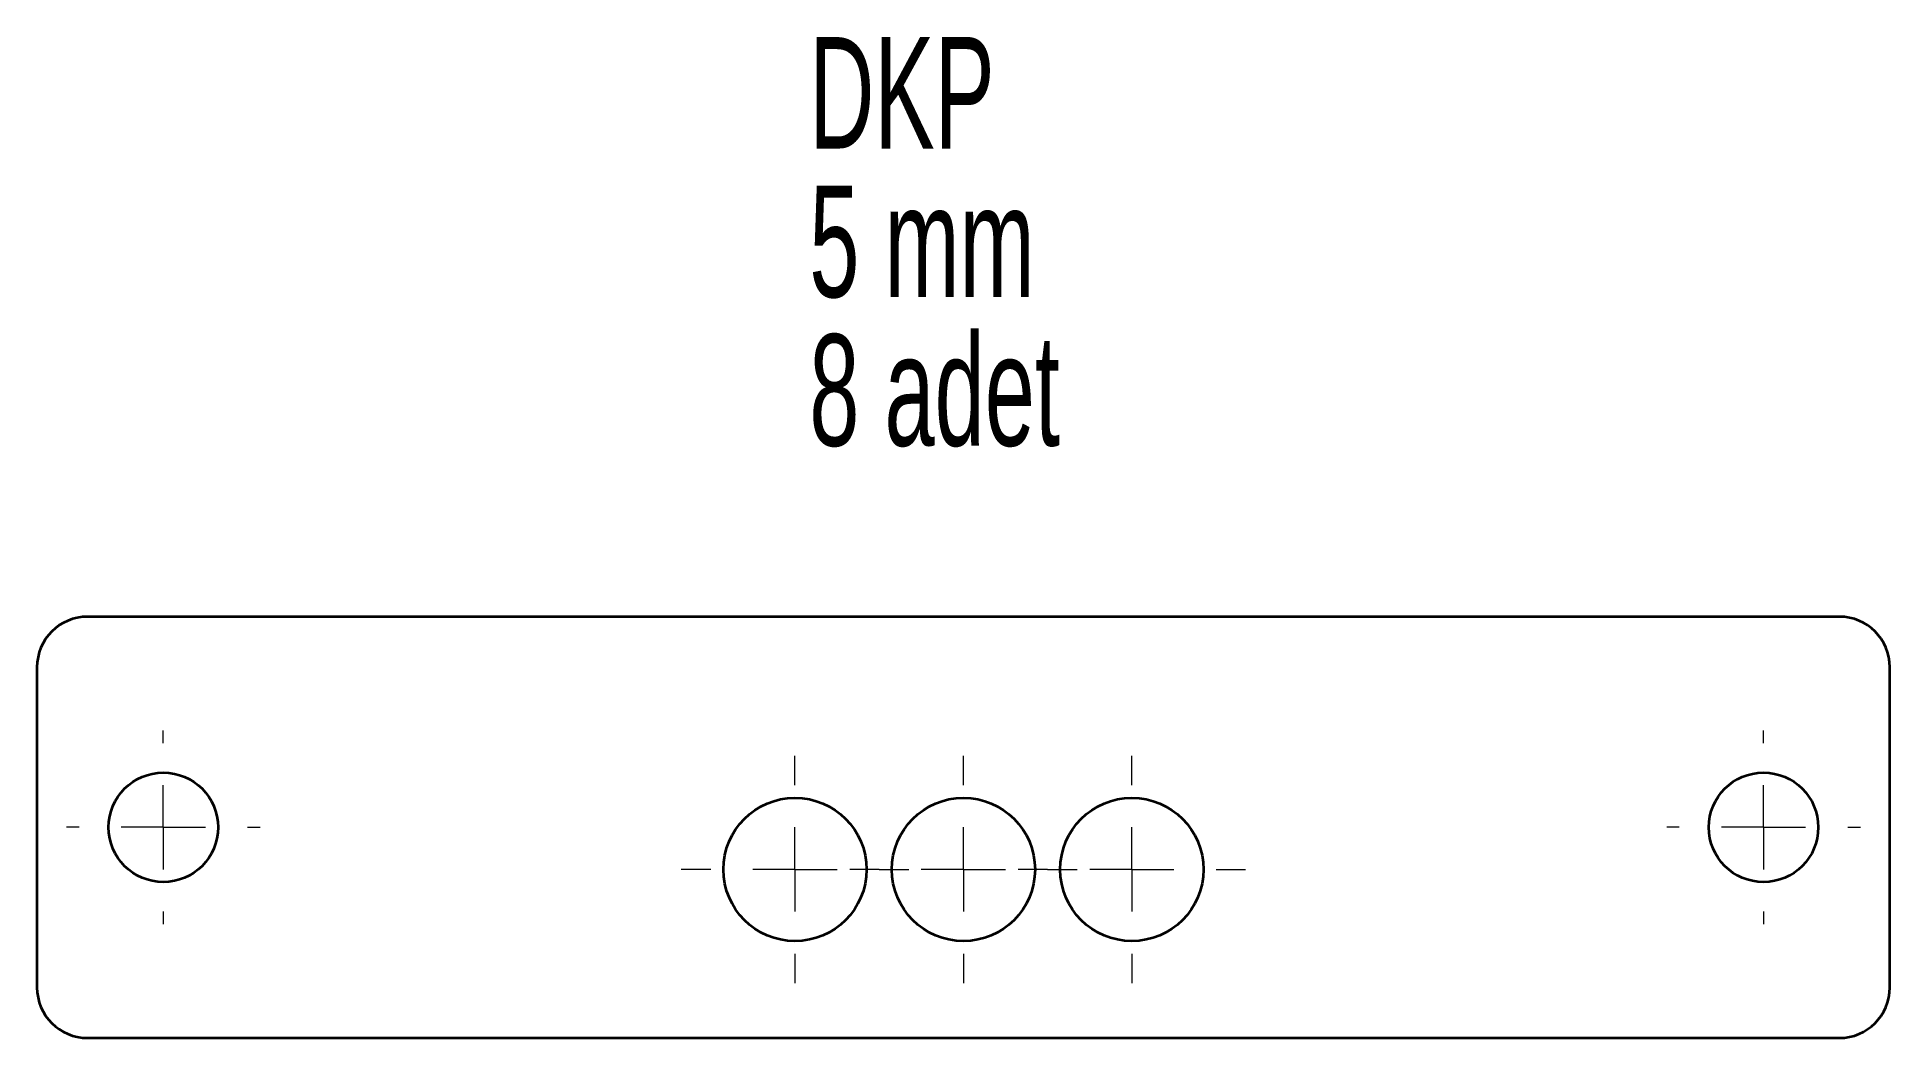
# Model space of a CAD drawing. Header units: millimetres. Extents: x 82 to 192, y 228 to 288.
import ezdxf

# ---------------------------------------------------------------- set-up
doc = ezdxf.new("R2010")
doc.units = ezdxf.units.MM
doc.styles.add('SLDTEXTSTYLE0', font='TXT', dxfattribs={"width": 0.605})

# ---------------------------------------------------------------- blocks, each defined once
blk = doc.blocks.new('SW_NOTE_0')
at = {"color": 0, "linetype": 'Continuous', "lineweight": 0, "char_height": 6.615, "attachment_point": 1, "style": 'SLDTEXTSTYLE0'}
for s, insert in [('DKP', (0, 8.53)), ('5 mm', (0, -0.29)), ('8 adet', (0, -9.11))]:
    blk.add_mtext(s, dxfattribs=dict(at, insert=insert))
blk = doc.blocks.new('SW_CENTERMARKSYMBOL_0')
at = {"color": 0, "linetype": 'Continuous', "lineweight": 18}
for p, q in [((0, 5), (0, 6.75)), ((0, 0), (0, 2.5)), ((-5, 0), (-6.75, 0)), ((0, 0), (-2.5, 0)), ((0, 0), (0, -2.5)), ((0, 0), (2.5, 0)), ((5, 0), (6.75, 0)), ((0, -5), (0, -6.75))]:
    blk.add_line(p, q, dxfattribs=at)
blk = doc.blocks.new('SW_CENTERMARKSYMBOL_1')
at = {"color": 0, "linetype": 'Continuous', "lineweight": 18}
for p, q in [((0, 5), (0, 6.75)), ((0, 0), (0, 2.5)), ((-5, 0), (-6.75, 0)), ((0, 0), (-2.5, 0)), ((0, 0), (0, -2.5)), ((0, 0), (2.5, 0)), ((5, 0), (6.75, 0)), ((0, -5), (0, -6.75))]:
    blk.add_line(p, q, dxfattribs=at)
blk = doc.blocks.new('SW_CENTERMARKSYMBOL_2')
at = {"color": 0, "linetype": 'Continuous', "lineweight": 18}
for p, q in [((0, 5), (0, 6.75)), ((0, 0), (0, 2.5)), ((-5, 0), (-6.75, 0)), ((0, 0), (-2.5, 0)), ((0, 0), (0, -2.5)), ((0, 0), (2.5, 0)), ((5, 0), (6.75, 0)), ((0, -5), (0, -6.75))]:
    blk.add_line(p, q, dxfattribs=at)
blk = doc.blocks.new('SW_CENTERMARKSYMBOL_3')
at = {"color": 0, "linetype": 'Continuous', "lineweight": 18}
for p, q in [((0, 5), (0, 5.75)), ((0, 0), (0, 2.5)), ((-5, 0), (-5.75, 0)), ((0, 0), (-2.5, 0)), ((0, 0), (0, -2.5)), ((0, 0), (2.5, 0)), ((5, 0), (5.75, 0)), ((0, -5), (0, -5.75))]:
    blk.add_line(p, q, dxfattribs=at)
blk = doc.blocks.new('SW_CENTERMARKSYMBOL_4')
at = {"color": 0, "linetype": 'Continuous', "lineweight": 18}
for p, q in [((0, 5), (0, 5.75)), ((0, 0), (0, 2.5)), ((-5, 0), (-5.75, 0)), ((0, 0), (-2.5, 0)), ((0, 0), (0, -2.5)), ((0, 0), (2.5, 0)), ((5, 0), (5.75, 0)), ((0, -5), (0, -5.75))]:
    blk.add_line(p, q, dxfattribs=at)

msp = doc.modelspace()

# ---------------------------------------------------------------- linework, layer by layer
at = {"color": 7, "linetype": 'Continuous', "lineweight": 35}
for p, q in [((188.85, 253.15), (84.85, 253.15)), ((81.85, 250.15), (81.85, 231.15)), ((191.85, 231.15), (191.85, 250.15)), ((84.85, 228.15), (188.85, 228.15))]:
    msp.add_line(p, q, dxfattribs=at)
for centre, radius in [((89.35, 240.65), 3.25), ((184.35, 240.65), 3.25), ((126.85, 238.15), 4.25), ((136.85, 238.15), 4.25), ((146.85, 238.15), 4.25)]:
    msp.add_circle(centre, radius, dxfattribs=at)
for centre, start, end in [((84.85, 250.15), 90, 180), ((188.85, 250.15), 0, 90), ((84.85, 231.15), 180, 270), ((188.85, 231.15), 270, 0)]:
    msp.add_arc(centre, 3, start, end, dxfattribs=at)

# ---------------------------------------------------------------- block references
at = {"color": 7, "linetype": 'Continuous', "lineweight": 0}
msp.add_blockref('SW_NOTE_0', (127.7, 279.02), dxfattribs=at)
at = {"color": 7, "linetype": 'Continuous', "lineweight": 18}
for name, p in [('SW_CENTERMARKSYMBOL_4', (89.35, 240.65)), ('SW_CENTERMARKSYMBOL_3', (184.35, 240.65)), ('SW_CENTERMARKSYMBOL_0', (126.85, 238.15)), ('SW_CENTERMARKSYMBOL_2', (136.85, 238.15)), ('SW_CENTERMARKSYMBOL_1', (146.85, 238.15))]:
    msp.add_blockref(name, p, dxfattribs=at)

doc.saveas('drawing.dxf')
